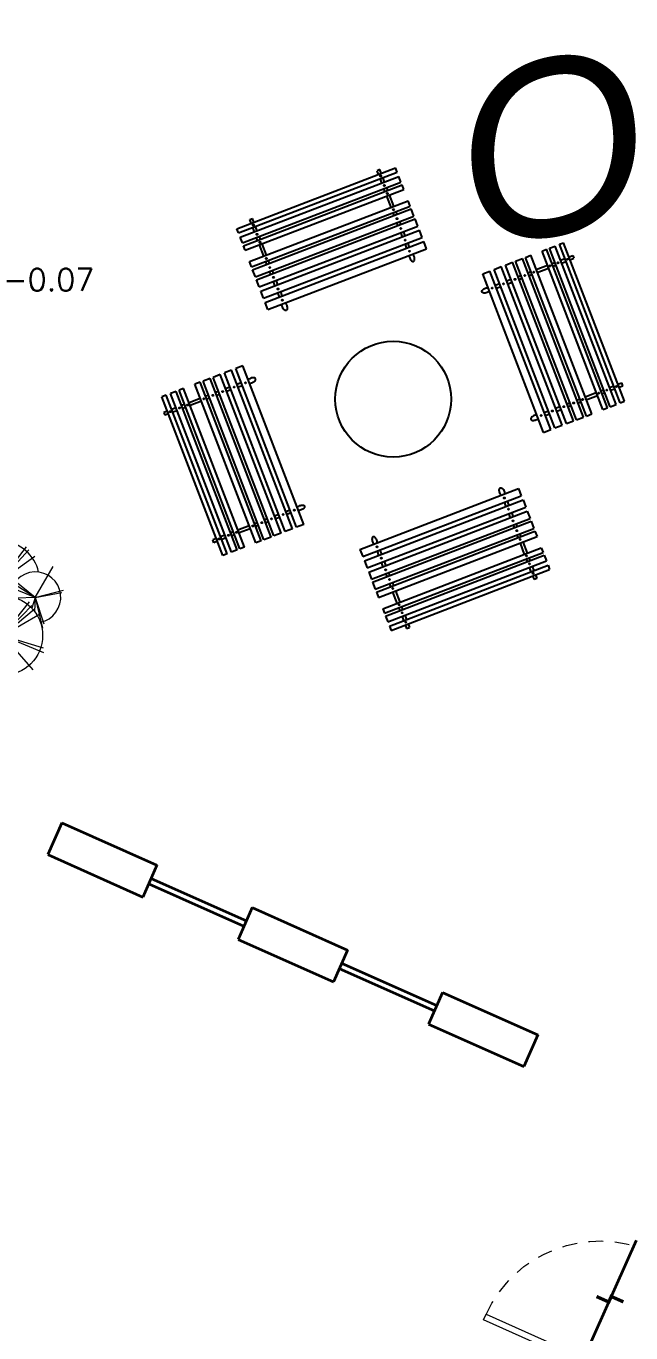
# Model space of a CAD drawing. Header units: millimetres. Extents: x 525387 to 527545, y 2235066 to 2235448.
# Drawn here: x 525561.78 to 525567, y 2235263.93 to 2235275.22 of the extents above; entities that cross this region are included whole.
import ezdxf
from ezdxf.enums import TextEntityAlignment as Align

# ---------------------------------------------------------------- set-up
doc = ezdxf.new("R2010")
doc.units = ezdxf.units.MM
doc.linetypes.add('HIDDEN2', pattern=[4.7625, 3.175, -1.5875])
for name, color, linetype in [('auxiliar', 6, 'Continuous'), ('muebles', 2, 'Continuous'), ('pie de plano', 7, 'Continuous'), ('Texto', 7, 'Continuous')]:
    doc.layers.add(name, color=color, linetype=linetype)
for name, color, linetype, lineweight in [('jardin', 72, 'Continuous', 5), ('muro', 5, 'Continuous', 35), ('puertas', 2, 'Continuous', 13)]:
    doc.layers.add(name, color=color, linetype=linetype, lineweight=lineweight)
doc.styles.add('ARIAL', font='ariali.ttf')
doc.styles.add('NIVEL', font='romans')
pattern_1 = [(90, (-1981.939, -211.1523), (-0.449012806, 0.449012806), [0.1190625, -0.778963112]), (45, (-1981.939, -211.1523), (-0.44901280605, 0.44901280605), [0.1190625, -0.5159375]), (135, (-1981.939, -211.1523), (-0.44901280605, -0.44901280605), [0.1190625, -0.5159375])]

# ---------------------------------------------------------------- blocks, each defined once
blk = doc.blocks.new('Nptpl')
at = {"color": 0, "linetype": 'ByBlock'}
for q in [(0, 0.1667), (-0.1667, 0), (0, -0.1667), (0.1667, 0)]:
    blk.add_line((0, 0), q, dxfattribs=at)
at = {"color": 0, "linetype": 'ByBlock', "const_width": 0.0833}
for points in [[(0, 0.0417, 0.414214), (-0.0417, 0, 1)], [(0, -0.0417, 0.414214), (0.0417, 0, 1)]]:
    blk.add_lwpolyline(points, format="xyb", dxfattribs=at)
at = {"color": 0, "linetype": 'ByBlock'}
blk.add_circle((0, 0), 0.0833, dxfattribs=at)
at = {"color": 0, "linetype": 'ByBlock', "style": 'NIVEL'}
blk.add_text('N.P.T.', height=0.05, dxfattribs=at).set_placement((0.2646, 0.0747), align=Align.RIGHT)
blk.add_attdef('NPT-PLA', (0.2646, 0.0747), '', height=0.05, dxfattribs=at)
blk = doc.blocks.new('Arbo-p12')
at = {"color": 0, "linetype": 'ByBlock', "lineweight": 0}
for p, q in [((-0.0995, 0.1826), (-0.1356, 0.4941)), ((-0.0995, 0.1826), (-0.1075, 0.4895)), ((-0.0995, 0.1826), (-0.046, 0.4868)), ((0.1654, 0.2785), (0.1012, 0.5282)), ((-0.0995, 0.1826), (-0.3404, 0.4051)), ((0.1654, 0.2785), (0.2734, 0.459)), ((0.1654, 0.2785), (0.2773, 0.4383)), ((-0.0995, 0.1826), (-0.4038, 0.2714)), ((-0.0995, 0.1826), (-0.398, 0.2385)), ((0.1654, 0.2785), (-0.0291, 0.2589)), ((0.1654, 0.2785), (-0.0231, 0.2349)), ((0.1654, 0.2785), (-0.0161, 0.2021)), ((0.1654, 0.2785), (0.0746, 0.1811)), ((0.1913, -0.0814), (0.158, 0.2264)), ((0.1654, 0.2785), (0.2029, 0.2056)), ((0.1654, 0.2785), (0.2331, 0.2028)), ((0.1654, 0.2785), (0.3572, 0.1567)), ((0.1654, 0.2785), (0.3437, 0.1853)), ((0.1913, -0.0814), (0.1885, 0.2181)), ((0.1913, -0.0814), (0.2717, 0.2153)), ((0.1913, -0.0814), (0.219, 0.2125)), ((-0.3075, -0.1019), (-0.3725, 0.1158)), ((-0.3075, -0.1019), (-0.3105, 0.1066)), ((-0.3075, -0.1019), (-0.2578, 0.1008)), ((-0.0995, 0.1826), (-0.2491, 0.0719)), ((-0.0995, 0.1826), (-0.2184, 0.0583)), ((-0.0995, 0.1826), (-0.2032, 0.0489)), ((-0.0995, 0.1826), (-0.19, 0.0388)), ((-0.0995, 0.1826), (0.0344, 0.1592)), ((-0.0995, 0.1826), (-0.0724, 0.0325)), ((-0.0995, 0.1826), (-0.042, 0.0861)), ((0.1913, -0.0814), (-0.0665, 0.146)), ((-0.3075, -0.1019), (-0.381, 0.0853)), ((0.1913, -0.0814), (-0.0997, 0.0295)), ((0.1913, -0.0814), (0.4601, 0.06)), ((0.1913, -0.0814), (0.4851, 0.0378)), ((-0.3075, -0.1019), (-0.1122, -0.0812)), ((0.1913, -0.0814), (-0.1053, -0.2422)), ((0.1913, -0.0814), (0.3382, -0.3531)), ((0.1913, -0.0814), (0.3881, -0.3171)), ((0.1913, -0.0814), (0.413, -0.3032)), ((0.1913, -0.0814), (0.5183, -0.1064)), ((-0.3075, -0.1019), (-0.5073, -0.1675)), ((-0.3075, -0.1019), (-0.4967, -0.1492)), ((-0.3075, -0.1019), (-0.4227, -0.3326)), ((-0.3075, -0.1019), (-0.1685, -0.1474)), ((-0.3075, -0.1019), (-0.1935, -0.1623)), ((-0.3075, -0.1019), (-0.2069, -0.1729)), ((-0.0874, -0.3119), (-0.2277, -0.1574)), ((-0.0874, -0.3119), (-0.3043, -0.2442)), ((-0.0874, -0.3119), (-0.2837, -0.2682)), ((-0.0874, -0.3119), (-0.262, -0.1978)), ((-0.0874, -0.3119), (-0.0488, -0.2391)), ((-0.0874, -0.3119), (-0.0286, -0.2662)), ((-0.0874, -0.3119), (-0.02, -0.276)), ((-0.0874, -0.3119), (-0.1539, -0.4953)), ((-0.0874, -0.3119), (-0.1447, -0.5143)), ((-0.0874, -0.3119), (-0.0128, -0.2836)), ((-0.0874, -0.3119), (0.0395, -0.5364))]:
    blk.add_line(p, q, dxfattribs=at)
blk.add_circle((0.1913, -0.0814), 0.2872, dxfattribs=at)
for centre, radius, start, end in [((-0.0995, 0.1826), 0.2872, 57.49041, 202.57198), ((0.1654, 0.2785), 0.1833, 326.18952, 222.02475), ((-0.3075, -0.1019), 0.1833, 350.2838, 282.39512), ((-0.0874, -0.3119), 0.1833, 91.44372, 347.74353), ((-0.0995, 0.1826), 0.2872, 265.06922, 270.88978)]:
    blk.add_arc(centre, radius, start, end, dxfattribs=at)
blk = doc.blocks.new('PUERTA INTERC')
at = {"layer": 'puertas', "color": 2}
for p, q in [((0.0398, 0), (-0.0398, 0)), ((-0.0398, 0), (0.0398, 0)), ((0.0398, -0.0399), (0.0398, 0)), ((-0.0398, -0.0279), (-0.8418, -0.0279)), ((-0.8418, -0.0279), (-0.8418, -0.0678)), ((-0.8418, -0.0678), (-0.0398, -0.0678)), ((-0.0398, 0), (-0.0398, -0.0279)), ((-0.0398, -0.0279), (0.0001, -0.0279)), ((-0.0398, -0.0678), (-0.0398, -0.0279)), ((0.0001, -0.0279), (0.0001, -0.0399)), ((0.0001, -0.0399), (0.0398, -0.0399)), ((0.0001, -0.8697), (-0.0398, -0.8697)), ((-0.0398, -0.8697), (-0.0398, -0.8977)), ((-0.0398, -0.8977), (0.0398, -0.8977)), ((-0.0398, -0.8977), (0.0398, -0.8977)), ((0.0398, -0.8578), (0.0001, -0.8578)), ((0.0001, -0.8578), (0.0001, -0.8697)), ((0.0398, -0.8977), (0.0398, -0.8578))]:
    blk.add_line(p, q, dxfattribs=at)
at = {"layer": 'puertas', "color": 6, "linetype": 'HIDDEN2', "ltscale": 0.03}
blk.add_arc((-0.0342, -0.0631), 0.8066, 180.33228, 269.60009, dxfattribs=at)
blk = doc.blocks.new('TB_ACA_TLFAI QRO$0$CB-NIVEL')
at = {"color": 1, "const_width": 0.0375}
blk.add_lwpolyline([(0.034, -0.15), (0.034, 0), (-0.034, 0), (-0.034, 0.15)], dxfattribs=at)
blk = doc.blocks.new('SALON')
at = {"layer": 'muro', "color": 3, "linetype": 'Continuous'}
blk.add_line((6.925, 21.69), (5.816, 21.69), dxfattribs=at)
at = {"layer": 'puertas', "xscale": -1.336615064210926, "yscale": 1.336615064210926, "zscale": 1.336615064210926, "rotation": 90}
blk.add_blockref('PUERTA INTERC', (5.725, 21.49), dxfattribs=at)
at = {"layer": 'Texto', "xscale": 0.7696591995761236, "yscale": 0.7696591995761236, "zscale": 0.7696591995761236, "rotation": 180}
blk.add_blockref('TB_ACA_TLFAI QRO$0$CB-NIVEL', (6.37, 21.69), dxfattribs=at)

msp = doc.modelspace()

# ---------------------------------------------------------------- hatches: boundary and pattern name
at = {"layer": 'jardin'}
h = msp.add_hatch(dxfattribs=at)
h.set_pattern_fill('GRASS', color=72, scale=0.025)
h.set_pattern_definition([(90, (194.1935, -22.17156), (-0.449012806, 0.449012806), [0.1190625, -0.778963112]), (45, (194.1935, -22.17156), (-0.44901280605, 0.44901280605), [0.1190625, -0.5159375]), (135, (194.1935, -22.17156), (-0.44901280605, -0.44901280605), [0.1190625, -0.5159375])])
edge = h.paths.add_edge_path()
edge.add_line((525532.969, 2235265.019), (525533.343, 2235265.947))
edge.add_line((525533.343, 2235265.947), (525531.906, 2235266.527))
edge.add_line((525531.906, 2235266.527), (525534.154, 2235272.09))
edge.add_line((525534.154, 2235272.09), (525536.194, 2235271.266))
edge.add_line((525536.194, 2235271.266), (525536.563, 2235272.18))
edge.add_line((525536.563, 2235272.18), (525545.166, 2235268.822))
edge.add_line((525545.166, 2235268.822), (525547.35, 2235274.823))
edge.add_line((525547.35, 2235274.823), (525544.731, 2235273.015))
edge.add_line((525544.731, 2235273.015), (525543.278, 2235272.639))
edge.add_line((525543.278, 2235272.639), (525541.149, 2235273.09))
edge.add_line((525541.149, 2235273.09), (525539.94, 2235273.743))
edge.add_line((525539.94, 2235273.743), (525538.211, 2235276))
edge.add_line((525538.211, 2235276), (525537.374, 2235277.556))
edge.add_line((525537.374, 2235277.556), (525537.829, 2235279.042))
edge.add_line((525537.829, 2235279.042), (525538.562, 2235280.955))
edge.add_line((525538.562, 2235280.955), (525539.683, 2235281.758))
edge.add_line((525539.683, 2235281.758), (525542.158, 2235281.528))
edge.add_line((525542.158, 2235281.528), (525543.063, 2235281.398))
edge.add_line((525543.063, 2235281.398), (525544.238, 2235281.545))
edge.add_line((525544.238, 2235281.545), (525545.239, 2235280.938))
edge.add_line((525545.239, 2235280.938), (525545.4, 2235280.59))
edge.add_line((525545.4, 2235280.59), (525546.351, 2235280.368))
edge.add_line((525546.351, 2235280.368), (525547.6, 2235279.717))
edge.add_line((525547.6, 2235279.717), (525548.504, 2235277.996))
edge.add_line((525548.504, 2235277.996), (525549.449, 2235280.594))
edge.add_line((525549.449, 2235280.594), (525547.034, 2235282.224))
edge.add_arc((525553.401, 2235290.11), 10.135, 170.2845, 231.0837, ccw=False)
edge.add_line((525543.411, 2235291.82), (525550.021, 2235308.246))
edge.add_arc((525555.83, 2235305.756), 6.32, 80.3819, 156.8009, ccw=False)
edge.add_line((525556.886, 2235311.987), (525568.066, 2235310.309))
edge.add_line((525568.066, 2235310.309), (525571.101, 2235308.446))
edge.add_line((525571.101, 2235308.446), (525574.61, 2235309.283))
edge.add_line((525574.61, 2235309.283), (525591.977, 2235306.28))
edge.add_line((525591.977, 2235306.28), (525597.576, 2235303.844))
edge.add_line((525597.576, 2235303.844), (525606.918, 2235297.037))
edge.add_line((525606.918, 2235297.037), (525607.48, 2235296.513))
edge.add_line((525607.48, 2235296.513), (525607.731, 2235296.885))
edge.add_line((525607.731, 2235296.885), (525605.017, 2235299.331))
edge.add_line((525605.017, 2235299.331), (525606.157, 2235308.316))
edge.add_line((525606.157, 2235308.316), (525587.956, 2235310.626))
edge.add_line((525587.956, 2235310.626), (525576.383, 2235312.095))
edge.add_line((525576.383, 2235312.095), (525549.933, 2235316.064))
edge.add_line((525549.933, 2235316.064), (525525.945, 2235256.453))
edge.add_line((525525.945, 2235256.453), (525533.227, 2235254.979))
edge.add_arc((525533.827, 2235265.507), 10.545, 266.7354, 327.7677)
edge.add_arc((525538.862, 2235264.345), 5.917, 311.0411, 382.0561)
edge.add_line((525544.346, 2235266.567), (525544.756, 2235267.694))
edge.add_line((525544.756, 2235267.694), (525540.306, 2235269.431))
edge.add_line((525540.306, 2235269.431), (525538.118, 2235264.017))
edge.add_line((525538.118, 2235264.017), (525535.221, 2235265.188))
edge.add_line((525535.221, 2235265.188), (525534.846, 2235264.261))
edge.add_line((525534.846, 2235264.261), (525534.113, 2235263.949))
edge.add_arc((525532.247, 2235263.1), 2.05, -100.0348, 24.4824, ccw=False)
edge.add_line((525531.89, 2235261.081), (525531.489, 2235260.088))
edge.add_arc((525530.634, 2235259.108), 1.3, -272.9179, 48.9179, ccw=False)
edge.add_line((525530.701, 2235260.406), (525531.102, 2235261.4))
edge.add_arc((525532.247, 2235263.1), 2.05, 69.3976, 236.0348, ccw=False)
h.paths.add_polyline_path([(525537.138, 2235274.937), (525536.482, 2235273.314), (525534.906, 2235273.951), (525535.561, 2235275.574)], flags=16)
h = msp.add_hatch(dxfattribs=at)
h.set_pattern_fill('GRASS', color=72, scale=0.025)
h.set_pattern_definition(pattern_1)
edge = h.paths.add_edge_path()
edge.add_line((525556.34, 2235290.663), (525552.969, 2235282.957))
edge.add_line((525552.969, 2235282.957), (525551.654, 2235279.343))
edge.add_line((525551.654, 2235279.343), (525553.68, 2235277.338))
edge.add_line((525553.68, 2235277.338), (525560.96, 2235274.097))
edge.add_line((525560.96, 2235274.097), (525562.211, 2235276.906))
edge.add_line((525562.211, 2235276.906), (525560.201, 2235277.801))
edge.add_line((525560.201, 2235277.801), (525559.469, 2235276.156))
edge.add_line((525559.469, 2235276.156), (525553.577, 2235278.78))
edge.add_line((525553.577, 2235278.78), (525556.505, 2235285.357))
edge.add_line((525556.505, 2235285.357), (525562.398, 2235282.734))
edge.add_line((525562.398, 2235282.734), (525563.266, 2235282.348))
edge.add_line((525563.266, 2235282.348), (525564.408, 2235281.839))
edge.add_line((525564.408, 2235281.839), (525564.912, 2235282.973))
edge.add_line((525564.912, 2235282.973), (525566.019, 2235285.459))
edge.add_line((525566.019, 2235285.459), (525566.665, 2235286.909))
edge.add_line((525566.665, 2235286.909), (525565.751, 2235287.316))
edge.add_line((525565.751, 2235287.316), (525565.019, 2235285.672))
edge.add_line((525565.019, 2235285.672), (525559.127, 2235288.295))
edge.add_line((525559.127, 2235288.295), (525562.055, 2235294.873))
edge.add_line((525562.055, 2235294.873), (525567.948, 2235292.249))
edge.add_line((525567.948, 2235292.249), (525568.167, 2235292.152))
edge.add_line((525568.167, 2235292.152), (525568.861, 2235291.842))
edge.add_line((525568.861, 2235291.842), (525569.319, 2235292.87))
edge.add_line((525569.319, 2235292.87), (525560.659, 2235296.726))
edge.add_line((525560.659, 2235296.726), (525562.692, 2235301.294))
edge.add_line((525562.692, 2235301.294), (525566.347, 2235299.667))
edge.add_line((525566.347, 2235299.667), (525564.923, 2235296.469))
edge.add_line((525564.923, 2235296.469), (525572.365, 2235293.156))
edge.add_line((525572.365, 2235293.156), (525574.13, 2235292.37))
edge.add_line((525574.13, 2235292.37), (525575.394, 2235295.209))
edge.add_line((525575.394, 2235295.209), (525574.298, 2235295.697))
edge.add_line((525574.298, 2235295.697), (525573.566, 2235294.052))
edge.add_line((525573.566, 2235294.052), (525567.673, 2235296.676))
edge.add_line((525567.673, 2235296.676), (525570.602, 2235303.253))
edge.add_line((525570.602, 2235303.253), (525576.494, 2235300.63))
edge.add_line((525576.494, 2235300.63), (525578.247, 2235299.65))
edge.add_line((525578.247, 2235299.65), (525578.978, 2235299.324))
edge.add_line((525578.978, 2235299.324), (525577.933, 2235304.246))
edge.add_line((525577.933, 2235304.246), (525574.751, 2235304.796))
edge.add_line((525574.751, 2235304.796), (525572.463, 2235306.201))
edge.add_line((525572.463, 2235306.201), (525561.623, 2235303.614))
edge.add_line((525561.623, 2235303.614), (525557.524, 2235298.107))
edge.add_arc((525539.402, 2235297.172), 18.146, -21.0198, 2.9543, ccw=False)
h = msp.add_hatch(dxfattribs=at)
h.set_pattern_fill('GRASS', color=72, scale=0.025)
h.set_pattern_definition(pattern_1)
edge = h.paths.add_edge_path()
edge.add_arc((525534.332, 2235264.983), 12.335, 300.9245, 326.9323, ccw=False)
edge.add_arc((525534.069, 2235264.821), 12.335, 276.3541, 302.362, ccw=False)
edge.add_line((525535.434, 2235252.561), (525544.69, 2235229.325))
edge.add_line((525544.69, 2235229.325), (525558.333, 2235228.883))
edge.add_line((525558.333, 2235228.883), (525569.744, 2235229.392))
edge.add_line((525569.744, 2235229.392), (525566.199, 2235240.029))
edge.add_line((525566.199, 2235240.029), (525565.182, 2235239.068))
edge.add_line((525565.182, 2235239.068), (525563.149, 2235237.147))
edge.add_line((525563.149, 2235237.147), (525562.888, 2235236.9))
edge.add_line((525562.888, 2235236.9), (525562.438, 2235236.474))
edge.add_line((525562.438, 2235236.474), (525555.307, 2235229.735))
edge.add_line((525555.307, 2235229.735), (525544.258, 2235236.351))
edge.add_line((525544.258, 2235236.351), (525550.997, 2235244.466))
edge.add_line((525550.997, 2235244.466), (525551.58, 2235245.168))
edge.add_line((525551.58, 2235245.168), (525552.497, 2235244.76))
edge.add_line((525552.497, 2235244.76), (525553.943, 2235248.008))
edge.add_line((525553.943, 2235248.008), (525554.273, 2235248.751))
edge.add_line((525554.273, 2235248.751), (525553.177, 2235249.239))
edge.add_line((525553.177, 2235249.239), (525551.816, 2235246.183))
edge.add_line((525551.816, 2235246.183), (525550.332, 2235246.844))
edge.add_line((525550.332, 2235246.844), (525550.311, 2235246.798))
edge.add_line((525550.311, 2235246.798), (525544.652, 2235249.318))
edge.add_line((525544.652, 2235249.318), (525551.097, 2235263.793))
edge.add_line((525551.097, 2235263.793), (525555.409, 2235261.873))
edge.add_line((525555.409, 2235261.873), (525554.9, 2235260.731))
edge.add_line((525554.9, 2235260.731), (525561.112, 2235257.965))
edge.add_line((525561.112, 2235257.965), (525561.66, 2235257.721))
edge.add_line((525561.66, 2235257.721), (525561.986, 2235258.452))
edge.add_line((525561.986, 2235258.452), (525558.043, 2235260.208))
edge.add_line((525558.043, 2235260.208), (525558.745, 2235261.783))
edge.add_line((525558.745, 2235261.783), (525550.492, 2235265.458))
edge.add_line((525550.492, 2235265.458), (525547.085, 2235266.785))
edge.add_line((525547.085, 2235266.785), (525546.991, 2235266.526))
edge.add_arc((525538.862, 2235264.345), 8.417, -46.3758, 15.0187, ccw=False)

# ---------------------------------------------------------------- linework, layer by layer
at = {"layer": 'auxiliar', "color": 6}
msp.add_circle((525564.952, 2235271.999), 0.5, dxfattribs=at)
at = {"layer": 'muebles', "color": 6}
for p, q in [((525563.602, 2235273.47), (525564.972, 2235273.996)), ((525563.616, 2235273.434), (525564.986, 2235273.959)), ((525563.63, 2235273.397), (525565, 2235273.923)), ((525564.837, 2235273.981), (525564.812, 2235273.971)), ((525564.824, 2235273.94), (525564.812, 2235273.971)), ((525564.849, 2235273.949), (525564.837, 2235273.981)), ((525564.853, 2235273.866), (525564.838, 2235273.903)), ((525564.877, 2235273.875), (525564.863, 2235273.912)), ((525564.986, 2235273.959), (525564.972, 2235273.996)), ((525565.019, 2235273.873), (525565, 2235273.923)), ((525563.649, 2235273.348), (525565.019, 2235273.873)), ((525563.658, 2235273.323), (525565.028, 2235273.849)), ((525563.674, 2235273.284), (525565.043, 2235273.809)), ((525564.881, 2235273.792), (525564.871, 2235273.817)), ((525564.905, 2235273.802), (525564.896, 2235273.826)), ((525565.043, 2235273.809), (525565.028, 2235273.849)), ((525563.711, 2235273.187), (525565.081, 2235273.712)), ((525563.729, 2235273.141), (525565.098, 2235273.666)), ((525564.933, 2235273.656), (525564.896, 2235273.753)), ((525564.958, 2235273.665), (525564.92, 2235273.762)), ((525565.098, 2235273.666), (525565.081, 2235273.712)), ((525563.713, 2235273.549), (525563.737, 2235273.559)), ((525563.725, 2235273.518), (525563.713, 2235273.549)), ((525563.749, 2235273.527), (525563.737, 2235273.559)), ((525563.738, 2235273.116), (525565.108, 2235273.642)), ((525563.762, 2235273.055), (525565.131, 2235273.58)), ((525563.771, 2235273.03), (525565.141, 2235273.556)), ((525564.96, 2235273.585), (525564.951, 2235273.61)), ((525564.985, 2235273.595), (525564.975, 2235273.619)), ((525565.131, 2235273.58), (525565.108, 2235273.642)), ((525565.164, 2235273.494), (525565.141, 2235273.556)), ((525563.616, 2235273.434), (525563.602, 2235273.47)), ((525563.753, 2235273.444), (525563.739, 2235273.481)), ((525563.778, 2235273.453), (525563.763, 2235273.49)), ((525563.795, 2235272.969), (525565.164, 2235273.494)), ((525563.809, 2235272.932), (525565.178, 2235273.458)), ((525564.993, 2235273.499), (525564.984, 2235273.524)), ((525565.018, 2235273.509), (525565.008, 2235273.533)), ((525565.031, 2235273.401), (525565.017, 2235273.438)), ((525565.056, 2235273.411), (525565.041, 2235273.447)), ((525565.202, 2235273.396), (525565.178, 2235273.458)), ((525563.649, 2235273.348), (525563.63, 2235273.397)), ((525563.674, 2235273.284), (525563.658, 2235273.323)), ((525563.781, 2235273.37), (525563.772, 2235273.395)), ((525563.806, 2235273.38), (525563.796, 2235273.404)), ((525563.834, 2235273.234), (525563.796, 2235273.331)), ((525563.858, 2235273.243), (525563.821, 2235273.34)), ((525563.832, 2235272.871), (525565.202, 2235273.396)), ((525563.846, 2235272.834), (525565.216, 2235273.359)), ((525565.069, 2235273.303), (525565.055, 2235273.34)), ((525565.093, 2235273.312), (525565.079, 2235273.349)), ((525565.24, 2235273.298), (525565.216, 2235273.359)), ((525566.301, 2235273.303), (525566.35, 2235273.321)), ((525566.876, 2235271.952), (525566.35, 2235273.321)), ((525566.387, 2235273.336), (525566.424, 2235273.35)), ((525566.913, 2235271.966), (525566.387, 2235273.336)), ((525566.949, 2235271.98), (525566.424, 2235273.35)), ((525563.87, 2235272.772), (525565.24, 2235273.298)), ((525566.008, 2235273.19), (525566.069, 2235273.214)), ((525566.595, 2235271.844), (525566.069, 2235273.214)), ((525566.094, 2235273.223), (525566.14, 2235273.241)), ((525566.62, 2235271.853), (525566.094, 2235273.223)), ((525566.666, 2235271.871), (525566.14, 2235273.241)), ((525566.237, 2235273.278), (525566.276, 2235273.293)), ((525566.763, 2235271.908), (525566.237, 2235273.278)), ((525566.802, 2235271.923), (525566.276, 2235273.293)), ((525566.827, 2235271.933), (525566.301, 2235273.303)), ((525566.397, 2235273.199), (525566.434, 2235273.213)), ((525566.471, 2235273.227), (525566.502, 2235273.239)), ((525566.48, 2235273.202), (525566.512, 2235273.215)), ((525566.502, 2235273.239), (525566.512, 2235273.215)), ((525563.729, 2235273.141), (525563.711, 2235273.187)), ((525563.762, 2235273.055), (525563.738, 2235273.116)), ((525563.861, 2235273.163), (525563.851, 2235273.188)), ((525563.885, 2235273.173), (525563.876, 2235273.197)), ((525563.894, 2235273.077), (525563.884, 2235273.102)), ((525563.918, 2235273.087), (525563.909, 2235273.111)), ((525565.726, 2235273.082), (525565.787, 2235273.105)), ((525566.313, 2235271.736), (525565.787, 2235273.105)), ((525565.824, 2235273.119), (525565.885, 2235273.143)), ((525566.349, 2235271.75), (525565.824, 2235273.119)), ((525566.411, 2235271.773), (525565.885, 2235273.143)), ((525565.922, 2235273.157), (525565.983, 2235273.181)), ((525566.448, 2235271.787), (525565.922, 2235273.157)), ((525566.509, 2235271.811), (525565.983, 2235273.181)), ((525566.534, 2235271.82), (525566.008, 2235273.19)), ((525566.116, 2235273.091), (525566.141, 2235273.1)), ((525566.187, 2235273.118), (525566.284, 2235273.155)), ((525566.196, 2235273.093), (525566.293, 2235273.131)), ((525566.323, 2235273.17), (525566.348, 2235273.18)), ((525566.333, 2235273.146), (525566.357, 2235273.155)), ((525566.407, 2235273.174), (525566.443, 2235273.188)), ((525563.795, 2235272.969), (525563.771, 2235273.03)), ((525563.931, 2235272.979), (525563.917, 2235273.016)), ((525563.956, 2235272.988), (525563.942, 2235273.025)), ((525566.251, 2235271.712), (525565.726, 2235273.082)), ((525565.834, 2235272.982), (525565.871, 2235272.997)), ((525565.932, 2235273.02), (525565.969, 2235273.034)), ((525565.942, 2235272.996), (525565.979, 2235273.01)), ((525566.03, 2235273.058), (525566.055, 2235273.067)), ((525566.04, 2235273.033), (525566.064, 2235273.043)), ((525566.126, 2235273.066), (525566.15, 2235273.076)), ((525563.832, 2235272.871), (525563.809, 2235272.932)), ((525563.969, 2235272.881), (525563.955, 2235272.918)), ((525563.994, 2235272.89), (525563.98, 2235272.927)), ((525565.843, 2235272.958), (525565.88, 2235272.972)), ((525563.87, 2235272.772), (525563.846, 2235272.834)), ((525563.457, 2235272.211), (525563.396, 2235272.187)), ((525563.983, 2235270.841), (525563.457, 2235272.211)), ((525563.555, 2235272.249), (525563.494, 2235272.225)), ((525564.02, 2235270.855), (525563.494, 2235272.225)), ((525564.081, 2235270.879), (525563.555, 2235272.249)), ((525563.654, 2235272.286), (525563.592, 2235272.263)), ((525564.118, 2235270.893), (525563.592, 2235272.263)), ((525564.179, 2235270.917), (525563.654, 2235272.286)), ((525563.142, 2235272.09), (525563.103, 2235272.075)), ((525563.668, 2235270.72), (525563.142, 2235272.09)), ((525563.285, 2235272.145), (525563.239, 2235272.127)), ((525563.765, 2235270.758), (525563.239, 2235272.127)), ((525563.811, 2235270.775), (525563.285, 2235272.145)), ((525563.371, 2235272.178), (525563.31, 2235272.154)), ((525563.836, 2235270.785), (525563.31, 2235272.154)), ((525563.897, 2235270.808), (525563.371, 2235272.178)), ((525563.922, 2235270.818), (525563.396, 2235272.187)), ((525563.541, 2235272.102), (525563.504, 2235272.088)), ((525563.639, 2235272.14), (525563.602, 2235272.126)), ((525563.649, 2235272.115), (525563.612, 2235272.101)), ((525566.746, 2235272.071), (525566.77, 2235272.08)), ((525566.819, 2235272.099), (525566.856, 2235272.113)), ((525566.829, 2235272.075), (525566.865, 2235272.089)), ((525566.893, 2235272.127), (525566.925, 2235272.14)), ((525566.902, 2235272.103), (525566.934, 2235272.115)), ((525566.934, 2235272.115), (525566.925, 2235272.14)), ((525562.992, 2235272.032), (525562.955, 2235272.018)), ((525563.481, 2235270.649), (525562.955, 2235272.018)), ((525563.518, 2235270.663), (525562.992, 2235272.032)), ((525563.078, 2235272.065), (525563.029, 2235272.047)), ((525563.555, 2235270.677), (525563.029, 2235272.047)), ((525563.604, 2235270.696), (525563.078, 2235272.065)), ((525563.628, 2235270.705), (525563.103, 2235272.075)), ((525563.286, 2235272.005), (525563.189, 2235271.967)), ((525563.296, 2235271.98), (525563.199, 2235271.943)), ((525563.357, 2235272.032), (525563.332, 2235272.022)), ((525563.366, 2235272.007), (525563.342, 2235271.998)), ((525563.443, 2235272.065), (525563.418, 2235272.055)), ((525563.452, 2235272.04), (525563.428, 2235272.031)), ((525563.551, 2235272.078), (525563.514, 2235272.064)), ((525566.453, 2235271.958), (525566.477, 2235271.968)), ((525566.538, 2235271.991), (525566.563, 2235272.001)), ((525566.548, 2235271.967), (525566.572, 2235271.976)), ((525566.609, 2235272.018), (525566.706, 2235272.056)), ((525566.618, 2235271.994), (525566.716, 2235272.031)), ((525566.755, 2235272.046), (525566.78, 2235272.056)), ((525566.913, 2235271.966), (525566.949, 2235271.98)), ((525563.003, 2235271.896), (525562.971, 2235271.883)), ((525562.971, 2235271.883), (525562.98, 2235271.859)), ((525563.012, 2235271.871), (525562.98, 2235271.859)), ((525563.076, 2235271.924), (525563.039, 2235271.91)), ((525563.086, 2235271.899), (525563.049, 2235271.885)), ((525563.15, 2235271.952), (525563.125, 2235271.943)), ((525563.159, 2235271.928), (525563.135, 2235271.918)), ((525566.256, 2235271.883), (525566.293, 2235271.897)), ((525566.266, 2235271.858), (525566.302, 2235271.873)), ((525566.354, 2235271.921), (525566.391, 2235271.935)), ((525566.364, 2235271.896), (525566.401, 2235271.91)), ((525566.462, 2235271.934), (525566.487, 2235271.943)), ((525566.62, 2235271.853), (525566.666, 2235271.871)), ((525566.763, 2235271.908), (525566.802, 2235271.923)), ((525566.827, 2235271.933), (525566.876, 2235271.952)), ((525566.349, 2235271.75), (525566.411, 2235271.773)), ((525566.448, 2235271.787), (525566.509, 2235271.811)), ((525566.534, 2235271.82), (525566.595, 2235271.844)), ((525566.251, 2235271.712), (525566.313, 2235271.736)), ((525564.665, 2235270.7), (525566.035, 2235271.226)), ((525566.035, 2235271.226), (525566.058, 2235271.165)), ((525564.689, 2235270.639), (525566.058, 2235271.165)), ((525564.703, 2235270.602), (525566.073, 2235271.128)), ((525564.727, 2235270.541), (525566.096, 2235271.066)), ((525565.911, 2235271.108), (525565.925, 2235271.071)), ((525565.936, 2235271.118), (525565.95, 2235271.081)), ((525566.073, 2235271.128), (525566.096, 2235271.066)), ((525563.865, 2235270.965), (525563.84, 2235270.956)), ((525563.963, 2235271.003), (525563.926, 2235270.989)), ((525563.973, 2235270.978), (525563.936, 2235270.964)), ((525564.061, 2235271.04), (525564.025, 2235271.026)), ((525564.071, 2235271.016), (525564.034, 2235271.002)), ((525564.741, 2235270.504), (525566.11, 2235271.03)), ((525564.764, 2235270.443), (525566.134, 2235270.968)), ((525565.949, 2235271.01), (525565.963, 2235270.973)), ((525565.973, 2235271.019), (525565.988, 2235270.983)), ((525566.11, 2235271.03), (525566.134, 2235270.968)), ((525563.572, 2235270.853), (525563.547, 2235270.843)), ((525563.709, 2235270.905), (525563.611, 2235270.868)), ((525563.718, 2235270.88), (525563.621, 2235270.843)), ((525563.779, 2235270.932), (525563.754, 2235270.923)), ((525563.788, 2235270.908), (525563.764, 2235270.898)), ((525563.874, 2235270.94), (525563.85, 2235270.931)), ((525563.983, 2235270.841), (525563.922, 2235270.818)), ((525564.081, 2235270.879), (525564.02, 2235270.855)), ((525564.179, 2235270.917), (525564.118, 2235270.893)), ((525564.774, 2235270.418), (525566.143, 2235270.944)), ((525564.797, 2235270.357), (525566.167, 2235270.882)), ((525564.807, 2235270.332), (525566.176, 2235270.858)), ((525565.987, 2235270.912), (525565.996, 2235270.887)), ((525566.011, 2235270.921), (525566.021, 2235270.897)), ((525566.143, 2235270.944), (525566.167, 2235270.882)), ((525566.176, 2235270.858), (525566.194, 2235270.812)), ((525563.425, 2235270.796), (525563.393, 2235270.784)), ((525563.402, 2235270.759), (525563.393, 2235270.784)), ((525563.434, 2235270.771), (525563.402, 2235270.759)), ((525563.498, 2235270.824), (525563.461, 2235270.81)), ((525563.508, 2235270.8), (525563.471, 2235270.786)), ((525563.581, 2235270.828), (525563.557, 2235270.819)), ((525563.811, 2235270.775), (525563.765, 2235270.758)), ((525563.897, 2235270.808), (525563.836, 2235270.785)), ((525564.824, 2235270.286), (525566.194, 2235270.812)), ((525566.02, 2235270.826), (525566.029, 2235270.801)), ((525566.044, 2235270.835), (525566.054, 2235270.811)), ((525566.047, 2235270.755), (525566.084, 2235270.658)), ((525566.071, 2235270.765), (525566.108, 2235270.668)), ((525563.518, 2235270.663), (525563.481, 2235270.649)), ((525563.604, 2235270.696), (525563.555, 2235270.677)), ((525563.668, 2235270.72), (525563.628, 2235270.705)), ((525564.665, 2235270.7), (525564.689, 2235270.639)), ((525564.812, 2235270.686), (525564.826, 2235270.649)), ((525564.836, 2235270.695), (525564.85, 2235270.659)), ((525564.862, 2235270.189), (525566.231, 2235270.715)), ((525564.877, 2235270.149), (525566.246, 2235270.675)), ((525564.886, 2235270.125), (525566.256, 2235270.651)), ((525566.099, 2235270.619), (525566.108, 2235270.594)), ((525566.124, 2235270.628), (525566.133, 2235270.604)), ((525566.231, 2235270.715), (525566.246, 2235270.675)), ((525566.256, 2235270.651), (525566.275, 2235270.602)), ((525564.703, 2235270.602), (525564.727, 2235270.541)), ((525564.741, 2235270.504), (525564.764, 2235270.443)), ((525564.849, 2235270.588), (525564.863, 2235270.551)), ((525564.874, 2235270.597), (525564.888, 2235270.56)), ((525564.905, 2235270.076), (525566.275, 2235270.602)), ((525564.912, 2235270.499), (525564.921, 2235270.475)), ((525564.919, 2235270.039), (525566.289, 2235270.565)), ((525564.933, 2235270.002), (525566.303, 2235270.528)), ((525566.127, 2235270.545), (525566.141, 2235270.508)), ((525566.152, 2235270.554), (525566.166, 2235270.518)), ((525566.289, 2235270.565), (525566.303, 2235270.528)), ((525564.774, 2235270.418), (525564.797, 2235270.357)), ((525564.887, 2235270.49), (525564.896, 2235270.465)), ((525564.92, 2235270.404), (525564.929, 2235270.379)), ((525564.945, 2235270.413), (525564.954, 2235270.389)), ((525566.156, 2235270.471), (525566.168, 2235270.44)), ((525566.192, 2235270.449), (525566.168, 2235270.44)), ((525566.18, 2235270.481), (525566.192, 2235270.449)), ((525564.807, 2235270.332), (525564.824, 2235270.286)), ((525564.947, 2235270.333), (525564.984, 2235270.236)), ((525564.972, 2235270.343), (525565.009, 2235270.245)), ((525564.862, 2235270.189), (525564.877, 2235270.149)), ((525564.999, 2235270.197), (525565.009, 2235270.172)), ((525565.024, 2235270.206), (525565.033, 2235270.181)), ((525564.886, 2235270.125), (525564.905, 2235270.076)), ((525565.028, 2235270.123), (525565.042, 2235270.086)), ((525565.052, 2235270.132), (525565.066, 2235270.096)), ((525565.056, 2235270.049), (525565.068, 2235270.018)), ((525565.081, 2235270.059), (525565.093, 2235270.027)), ((525564.919, 2235270.039), (525564.933, 2235270.002)), ((525565.068, 2235270.018), (525565.093, 2235270.027))]:
    msp.add_line(p, q, dxfattribs=at)
for points in [[(525565.09, 2235273.241, 0.04529), (525565.09, 2235273.232, 0.052311), (525565.095, 2235273.217, 0.052311), (525565.102, 2235273.203, 0.06617), (525565.11, 2235273.193, 0.104734), (525565.12, 2235273.187, 0.171665), (525565.127, 2235273.187, 0.171665), (525565.133, 2235273.192, 0.104734), (525565.136, 2235273.203, 0.06617), (525565.136, 2235273.216, 0.052311), (525565.132, 2235273.231, 0.052311), (525565.125, 2235273.245, 0.04529), (525565.119, 2235273.252, 0.104734)], [(525565.783, 2235272.932, -0.04529), (525565.776, 2235272.927, -0.052311), (525565.762, 2235272.92, -0.052311), (525565.747, 2235272.915, -0.06617), (525565.734, 2235272.915, -0.104734), (525565.723, 2235272.919, -0.171665), (525565.719, 2235272.924, -0.171665), (525565.718, 2235272.931, -0.104734), (525565.724, 2235272.941, -0.06617), (525565.734, 2235272.95, -0.052311), (525565.748, 2235272.957, -0.052311), (525565.763, 2235272.961, -0.04529), (525565.772, 2235272.961, -0.104734)], [(525564.02, 2235272.83, -0.04529), (525564.025, 2235272.823, -0.052311), (525564.032, 2235272.809, -0.052311), (525564.036, 2235272.794, -0.06617), (525564.037, 2235272.781, -0.104734), (525564.033, 2235272.77, -0.171665), (525564.027, 2235272.765, -0.171665), (525564.02, 2235272.765, -0.104734), (525564.01, 2235272.771, -0.06617), (525564.002, 2235272.78, -0.052311), (525563.995, 2235272.795, -0.052311), (525563.991, 2235272.81, -0.04529), (525563.99, 2235272.818, -0.104734)], [(525563.711, 2235272.137, 0.04529), (525563.72, 2235272.137, 0.052311), (525563.735, 2235272.141, 0.052311), (525563.749, 2235272.149, 0.06617), (525563.759, 2235272.157, 0.104734), (525563.764, 2235272.167, 0.171665), (525563.764, 2235272.174, 0.171665), (525563.759, 2235272.179, 0.104734), (525563.748, 2235272.183, 0.06617), (525563.736, 2235272.183, 0.052311), (525563.721, 2235272.179, 0.052311), (525563.706, 2235272.171, 0.04529), (525563.7, 2235272.166, 0.104734)], [(525566.194, 2235271.862, 0.04529), (525566.185, 2235271.861, 0.052311), (525566.17, 2235271.857, 0.052311), (525566.156, 2235271.85, 0.06617), (525566.146, 2235271.842, 0.104734), (525566.141, 2235271.832, 0.171665), (525566.141, 2235271.824, 0.171665), (525566.145, 2235271.819, 0.104734), (525566.156, 2235271.815, 0.06617), (525566.169, 2235271.816, 0.052311), (525566.184, 2235271.82, 0.052311), (525566.198, 2235271.827, 0.04529), (525566.205, 2235271.832, 0.104734)], [(525565.885, 2235271.169, -0.04529), (525565.88, 2235271.175, -0.052311), (525565.873, 2235271.19, -0.052311), (525565.869, 2235271.205, -0.06617), (525565.868, 2235271.217, -0.104734), (525565.872, 2235271.228, -0.171665), (525565.877, 2235271.233, -0.171665), (525565.885, 2235271.233, -0.104734), (525565.895, 2235271.227, -0.06617), (525565.903, 2235271.218, -0.052311), (525565.91, 2235271.204, -0.052311), (525565.914, 2235271.189, -0.04529), (525565.915, 2235271.18, -0.104734)], [(525564.122, 2235271.066, -0.04529), (525564.129, 2235271.072, -0.052311), (525564.143, 2235271.079, -0.052311), (525564.158, 2235271.083, -0.06617), (525564.171, 2235271.083, -0.104734), (525564.182, 2235271.08, -0.171665), (525564.186, 2235271.074, -0.171665), (525564.187, 2235271.067, -0.104734), (525564.181, 2235271.057, -0.06617), (525564.171, 2235271.049, -0.052311), (525564.157, 2235271.042, -0.052311), (525564.142, 2235271.037, -0.04529), (525564.133, 2235271.037, -0.104734)], [(525564.815, 2235270.758, 0.04529), (525564.814, 2235270.766, 0.052311), (525564.81, 2235270.782, 0.052311), (525564.803, 2235270.796, 0.06617), (525564.795, 2235270.805, 0.104734), (525564.785, 2235270.811, 0.171665), (525564.778, 2235270.811, 0.171665), (525564.772, 2235270.806, 0.104734), (525564.769, 2235270.795, 0.06617), (525564.769, 2235270.783, 0.052311), (525564.773, 2235270.767, 0.052311), (525564.78, 2235270.753, 0.04529), (525564.785, 2235270.746, 0.104734)]]:
    msp.add_lwpolyline(points, format="xyb", dxfattribs=at)
for centre in [(525564.844, 2235273.926), (525564.875, 2235273.844), (525564.901, 2235273.775), (525564.955, 2235273.635), (525564.985, 2235273.557), (525563.744, 2235273.503), (525565.017, 2235273.473), (525563.775, 2235273.422), (525563.802, 2235273.353), (525565.056, 2235273.372), (525563.856, 2235273.213), (525565.093, 2235273.276), (525566.457, 2235273.207), (525563.886, 2235273.135), (525566.166, 2235273.096), (525566.306, 2235273.15), (525566.375, 2235273.176), (525563.918, 2235273.051), (525565.904, 2235272.995), (525566.004, 2235273.034), (525566.088, 2235273.066), (525563.957, 2235272.95), (525565.807, 2235272.958), (525563.994, 2235272.854), (525563.579, 2235272.103), (525563.676, 2235272.14), (525566.797, 2235272.077), (525566.879, 2235272.108), (525563.317, 2235272.002), (525563.395, 2235272.032), (525563.479, 2235272.064), (525566.51, 2235271.966), (525566.588, 2235271.996), (525566.728, 2235272.05), (525563.026, 2235271.891), (525563.107, 2235271.922), (525563.177, 2235271.948), (525566.229, 2235271.858), (525566.326, 2235271.896), (525566.426, 2235271.934), (525565.911, 2235271.145), (525563.901, 2235270.965), (525564.001, 2235271.003), (525564.098, 2235271.04), (525565.948, 2235271.048), (525565.987, 2235270.947), (525563.599, 2235270.849), (525563.739, 2235270.903), (525563.817, 2235270.932), (525566.019, 2235270.863), (525563.448, 2235270.791), (525563.53, 2235270.822), (525564.812, 2235270.723), (525566.049, 2235270.786), (525564.849, 2235270.626), (525566.103, 2235270.645), (525564.887, 2235270.525), (525566.129, 2235270.576), (525566.161, 2235270.495), (525564.92, 2235270.441), (525564.949, 2235270.364), (525565.003, 2235270.223), (525565.03, 2235270.154), (525565.061, 2235270.073)]:
    msp.add_circle(centre, 0.00495, dxfattribs=at)
at = {"layer": 'muro', "color": 3}
for p, q in [((525562.09, 2235268.34), (525561.968, 2235268.065)), ((525562.09, 2235268.34), (525562.912, 2235267.973)), ((525561.968, 2235268.065), (525562.79, 2235267.699)), ((525562.912, 2235267.973), (525562.79, 2235267.699)), ((525562.841, 2235267.814), (525563.663, 2235267.448)), ((525562.862, 2235267.859), (525563.684, 2235267.493)), ((525563.735, 2235267.607), (525563.613, 2235267.333)), ((525563.735, 2235267.607), (525564.557, 2235267.241)), ((525563.613, 2235267.333), (525564.435, 2235266.967)), ((525564.557, 2235267.241), (525564.435, 2235266.967)), ((525564.557, 2235267.241), (525564.435, 2235266.967)), ((525564.506, 2235267.127), (525565.328, 2235266.761)), ((525564.486, 2235267.081), (525565.308, 2235266.715)), ((525565.379, 2235266.875), (525565.257, 2235266.601)), ((525565.379, 2235266.875), (525566.201, 2235266.509)), ((525565.257, 2235266.601), (525566.079, 2235266.235)), ((525566.201, 2235266.509), (525566.079, 2235266.235))]:
    msp.add_line(p, q, dxfattribs=at)

# ---------------------------------------------------------------- block references
at = {"layer": 'jardin', "linetype": 'Continuous', "lineweight": 0, "xscale": 1.200000000000004, "yscale": 1.200000000000004, "zscale": 1.200000000000004, "rotation": 315.4140059053375}
msp.add_blockref('Arbo-p12', (525561.485, 2235270.188), dxfattribs=at)
at = {"layer": 'muebles', "rotation": 66}
msp.add_blockref('SALON', (525584.048, 2235249.584), dxfattribs=at)
at = {"layer": 'Texto', "lineweight": -3, "ltscale": 0.35}
ref = msp.add_blockref('Nptpl', (525560.631, 2235272.666), dxfattribs=dict(at, xscale=3.589483064943671, yscale=3.589483064943671, zscale=3.589483064943671))
ref.add_attrib('NPT-PLA', '-0.07', (525561.581, 2235272.934), dxfattribs={"layer": '0', "color": 0, "linetype": 'ByBlock', "ltscale": 0.35, "height": 0.192, "style": 'NIVEL'})

# ---------------------------------------------------------------- texts
at = {"layer": 'pie de plano', "style": 'ARIAL'}
msp.add_text('O', height=1.5, rotation=10, dxfattribs=at).set_placement((525565.638, 2235273.294))

doc.saveas('drawing.dxf')
